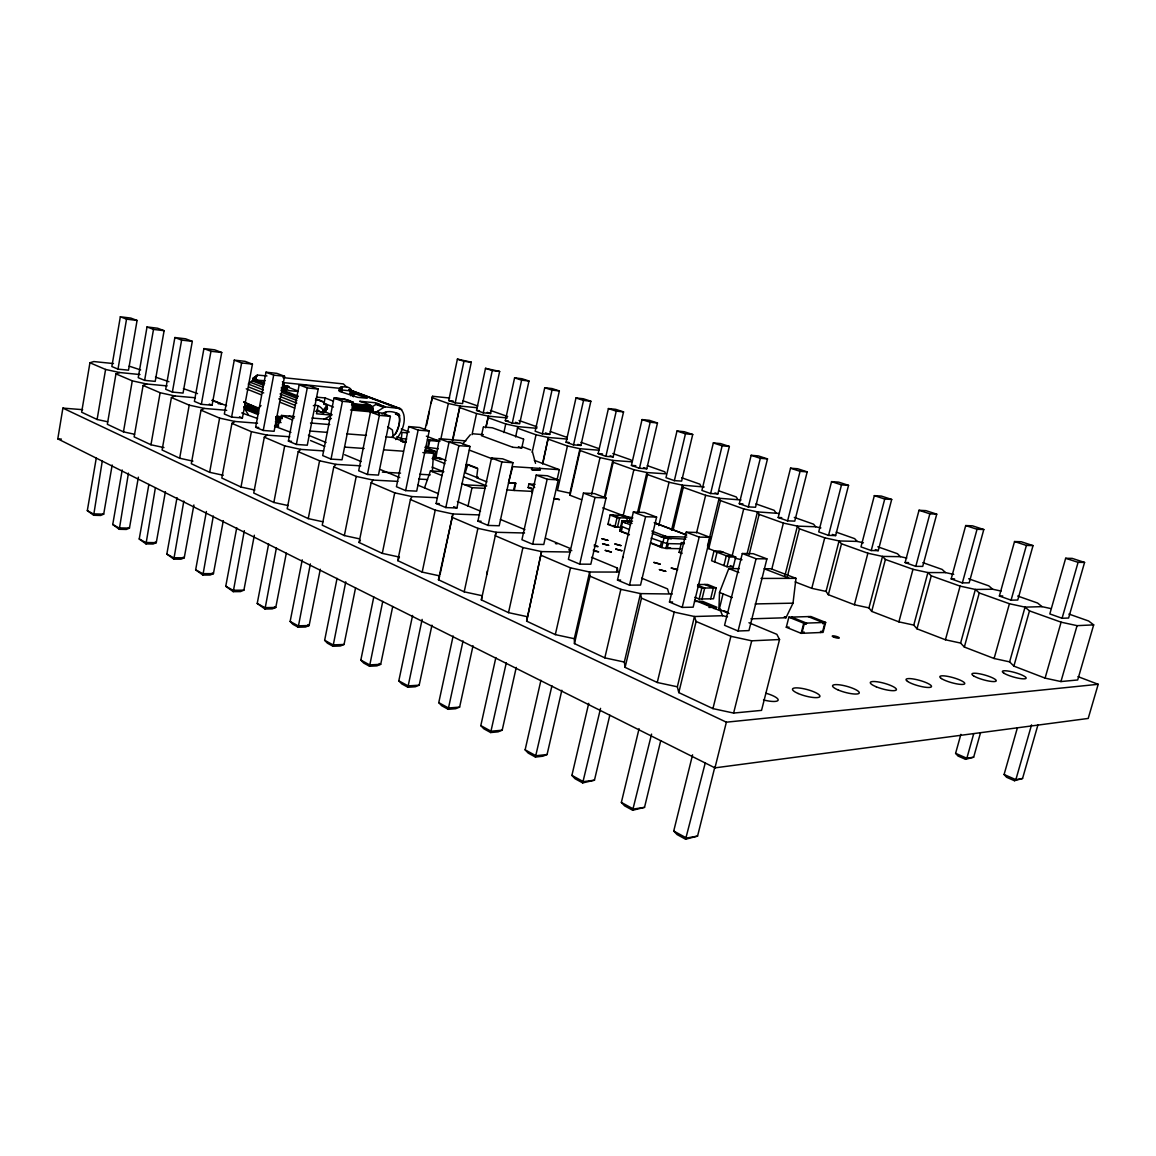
<?xml version="1.0" encoding="UTF-8"?>
<svg xmlns="http://www.w3.org/2000/svg" width="1156" height="1156" viewBox="0 0 1156 1156"><rect width="100%" height="100%" fill="white"/><g stroke="black" fill="none" stroke-linecap="round" stroke-linejoin="round"><path stroke-width="1.5" d="M355.557 587.869L344.055 644.47L340.384 645.987L333.029 646.262L345.76 581.829M739.392 568.636L728.786 568.593L719.523 592.45L718.916 608.692L720.679 609.429L719.22 609.458L723.049 593.881M542.785 463.787L548.334 437.474L536.023 434.786L517.527 428.182L517.845 426.622L536.716 428.312L536.89 426.795L519.044 420.509M748.943 622.737L776.861 634.341L779.534 639.528L761.544 710.376L733.612 713.064L712.934 708.614L678.789 692.589L677.344 686.794L657.258 682.488L625.093 667.373L624.327 662.056L604.819 657.851L574.46 643.603L574.301 638.704L555.314 634.615L526.63 621.148L541.543 551.6L522.917 547.554L495.332 535.777L496.04 532.28L524.535 533.003M392.722 606.495L380.7 664.324L376.928 665.87L369.544 666.246L382.752 601.395M432.301 471.634L433.529 453.311L425.422 450.132M526.63 621.148L541.543 551.6L570.024 552.004L569.908 548.334L545.589 538.219M393.228 436.939L392.404 429.989L387.636 426.737M245.188 405.424L258.106 411.753L243.974 407.057L244.913 409.181L258.554 413.53L258.207 408.516L261.01 405.583M371.784 407.1L376.394 404.08L379.096 404.051L375.787 402.808L359.661 401.262C364.631 403.372 375.05 404.123 373.056 412.027L350.543 409.99M750.894 618.836L785.964 617.752L793.016 603.157L795.978 578.347L770.98 568.766L764.116 568.738L789.158 578.361M431.954 625.165L419.18 685.19L415.293 686.765L407.895 687.242L422.142 619.385M266.964 375.96L257.34 375.064L255.866 377.998L252.832 380.367L253.164 378.156L257.066 375.816M477.818 476.908L477.977 477.833M1077.97 676.636L1098.2 684.294L1088.201 718.44L714.957 767.859L57.8 438.861L62.886 408.111L82.654 409.672M113.49 363.576L93.809 361.553L89.937 362.767L81.642 412.215L97.104 419.484L107.624 421.767M97.104 419.484L105.586 369.458L89.937 362.767M112.175 465.001L103.693 514.16L100.644 515.46L93.665 515.258L87.321 510.634L96.295 457.906M120.34 316.773L111.857 366.539L117.999 369.125L128.504 370.18L137.073 320.458L130.845 318.088L120.34 316.773L126.539 319.143L137.073 320.458M139.992 374.544L119.689 372.535L115.961 373.879L107.349 424.295L123.461 431.853L134.602 434.28M102.292 460.912L93.665 515.258M117.999 369.125L126.539 319.143M123.461 431.853L132.275 380.844L115.961 373.879M138.388 477.182L129.458 528.119L126.336 529.448L119.299 529.289L112.739 524.521L122.204 470.015M147.029 326.931L138.229 377.665L144.616 380.367L155.207 381.379L164.109 330.688L157.621 328.232L147.029 326.931L153.502 329.402L164.109 330.688M167.129 385.916L146.682 383.994L143.098 385.468L134.139 436.867L150.959 444.771L163.95 447.589M128.446 473.136L119.299 529.289M144.616 380.367L153.502 329.402M150.959 444.771L160.135 392.737L143.098 385.468M165.409 491.661L156.277 542.67L153.083 544.014L146.003 543.898L139.226 538.985L148.878 484.422M174.874 337.523L165.713 389.283L172.374 392.086L183.053 393.069L192.301 341.352L185.538 338.795L174.874 337.523L181.622 340.095L192.301 341.352M155.395 487.688L146.003 543.898M195.422 397.794L174.831 395.944L171.42 397.548L162.1 450.002L179.657 458.238L192.922 461.128M172.374 392.086L181.622 340.095M179.657 458.238L189.208 405.135L171.42 397.548M193.89 504.97L184.238 557.828L180.986 559.201L173.848 559.143L166.84 554.085L177.027 497.644M203.918 348.592L194.396 401.392L201.346 404.325L212.083 405.25L221.721 352.493L214.655 349.82L203.918 348.592L210.97 351.265L221.721 352.493M183.818 501.039L173.848 559.143M201.346 404.325L210.97 351.265M226.677 410.322L204.222 408.415L201.014 410.178L191.304 463.715L209.641 472.313L223.209 475.26M209.641 472.313L219.597 418.111L201.014 410.178M223.296 520.648L213.427 573.651L210.089 575.038L202.907 575.052L195.653 569.821L206.404 511.487M234.263 360.137L224.336 414.036L231.605 417.099L242.413 417.981L252.441 364.126L245.058 361.337L234.263 360.137L241.618 362.941L252.441 364.126M213.311 516.01L202.907 575.052M231.605 417.099L241.618 362.941M257.542 423.24L234.943 421.463L231.937 423.371L221.822 478.035L240.997 487.037L254.869 490.057M240.997 487.037L251.387 431.679L231.937 423.371M254.349 535.228L243.902 590.167L240.491 591.597L233.266 591.655L225.752 586.265L236.749 527.728M255.635 427.258L265.981 372.203L276.848 373.359L284.578 376.292L274.116 431.289L263.236 430.465L255.635 427.258L258.742 427.489M244.321 530.676L233.266 591.655M263.236 430.465L273.683 375.136L265.981 372.203M289.809 436.766L267.079 435.104L264.305 437.185L253.742 493.02L273.842 502.455L288.191 505.577M283.466 389.182L284.145 385.642L282.339 384.948L283.567 382.954L282.425 381.682M285.301 389.37C282.078 382.838 294.188 388.069 286.775 386.668L298.161 391.046M285.821 389.428L286.5 385.887M286.096 390.208L287.064 385.988M286.977 389.644L287.656 386.104M273.842 502.455L284.679 445.884L264.305 437.185M286.312 553.189L275.778 607.449L272.267 608.894L264.999 609.024L257.224 603.461L268.654 543.912M288.393 441.086L299.187 384.847L310.111 385.96L318.203 389.023L307.279 445.205L296.355 444.453L288.393 441.086L291.514 441.317M276.414 547.785L264.999 609.024M296.355 444.453L307.265 387.925L299.187 384.847M323.579 450.912L300.733 449.381L298.219 451.664L287.194 508.727L308.247 518.611L322.943 521.804M317.987 406.146L316.498 413.776L331.671 415.091L323.825 419.397M316.556 397.144L325.082 397.953L324.027 403.328L333.463 407.071M331.974 414.643L325.616 412.143L327.09 404.614L323.68 404.297M308.247 518.611L319.576 460.782L298.219 451.664M320.299 569.243L309.129 625.526L305.531 627.014L298.219 627.217L292.887 624.298L290.142 621.451L302.236 559.851M333.983 398.098L322.697 455.58L331.035 459.105L342.031 459.799L353.433 402.36L344.965 399.152L333.983 398.098L342.436 401.305L353.433 402.36M310.372 563.911L298.219 627.217M331.035 459.105L342.436 401.305M360.73 465.839L336.02 464.365L333.795 466.851L322.249 525.185L344.358 535.56L359.4 538.826M350.73 395.8L351.41 392.375L349.589 391.696M352.436 395.959C349.228 389.716 360.99 394.644 354.068 393.372L367.203 398.256L357.565 397.317L339.243 391.263L341.8 391.422C333.911 387.144 350.369 383.937 351.583 390.974L349.387 394.369M352.927 396.017L353.606 392.606M353.389 396.797L354.141 392.708M344.358 535.56L356.221 476.416L333.795 466.851M333.029 646.262L327.437 643.198L324.648 640.294L337.075 578.347M370.469 411.984L358.678 470.767L367.42 474.466L378.46 475.087L390.381 416.348L381.494 412.981L370.469 411.984L379.356 415.365L390.381 416.348M367.42 474.466L379.356 415.365M526.991 616.625L508.51 612.637L481.358 599.892L482.211 595.73L464.192 591.829L438.456 579.748L439.742 575.905L422.186 572.104L397.751 560.631L399.412 557.076L382.289 553.377L359.068 542.467L371.148 482.789L373.041 480.072L397.852 481.387M385.223 415.25L385.815 412.302M401.898 438.644L401.378 441.173L406.291 441.534M382.289 553.377L394.716 492.846L371.148 482.789M369.544 666.246L363.678 663.038L360.831 660.076L373.793 596.93M408.791 426.564L396.436 486.719L405.64 490.606L416.695 491.141L429.194 431.029L419.845 427.503L408.791 426.564L418.125 430.119L429.194 431.029M405.64 490.606L418.125 430.119M397.751 560.631L410.409 499.536L411.955 496.589L436.838 497.701M424.917 430.162L432.561 396.277L449.698 398.04M426.55 425.264L429.382 411.623M431.145 403.097L432.561 396.277M437.546 441.332L437.719 440.508L427.561 439.728L429.02 441.187L427.821 446.982L426.188 446.346L426.015 447.184L438.355 448.759M428.197 448.022L429.743 440.566L427.561 439.728M433.731 451.664L433.905 450.797L425.047 450.161M434.179 458.34L435.436 452.328M434.887 457.877L436.188 451.678L424.902 447.285M465.839 440.927L439.323 438.673L435.913 457.964M457.4 359.126L463.961 361.279L455.218 402.852L448.73 400.554L457.4 359.126L471.301 362.189L462.573 403.589L454.958 402.823M440.682 439.887L448.311 403.473L431.679 397.534M407.895 687.242L401.724 683.861L398.82 680.826L412.576 615.454M436.13 503.481L449.092 441.91L460.175 442.762L470.001 446.476L456.895 508.004L445.811 507.571L436.13 503.481L439.294 503.611M443.196 470.622L443.008 471.518L432.041 467.125M444.511 464.394L444.699 463.498L432.142 458.542M422.186 572.104L435.22 510.128L410.409 499.536M452.314 440.552L460.001 406.045L477.168 407.736M452.704 440.696L460.001 406.045L448.311 403.473M473.021 645.742L459.626 707.111L455.637 708.729L448.21 709.307L463.05 640.915M445.811 507.571L458.903 445.638L449.092 441.91M438.456 579.748L452.906 513.972L479.61 514.926M440.104 574.185L452.906 513.972L435.22 510.128M485.506 368.331L492.283 370.541L483.251 412.808L476.547 410.423L485.506 368.331L499.638 371.437L490.606 413.516L482.991 412.779M472.024 434.685L476.518 413.545L459.293 407.403M483.309 427.156L481.474 435.696L512.657 447.228M485.708 427.821L488.41 416.16L507.296 417.937M486.156 426.723L488.41 416.16L476.518 413.545M448.21 709.307L441.722 705.752L438.76 702.646L453.138 635.959M477.905 521.125L491.502 458.051L502.6 458.816L512.946 462.732L499.204 525.763L488.092 525.431L477.905 521.125L481.084 521.226M464.192 591.829L477.89 528.35L451.75 517.18M514.593 377.853L521.616 380.151L512.281 423.11L505.331 420.654L514.593 377.853L521.948 378.72L528.971 381.018L519.651 423.79L512.036 423.096M468.007 506.126L471.995 487.673L461.649 483.497M503.872 432.575L505.736 423.977L487.904 417.605M488.092 525.431L501.863 461.995L491.502 458.051M515.59 436.939L517.845 426.622L505.736 423.977M486.618 574.402L487.384 570.92M481.358 599.892L496.04 532.28L477.89 528.35M506.978 489.869L514.232 490.462L515.807 483.28L508.539 482.659L512.729 466.634L559.331 469.668L556.975 480.217M521.761 447.95L523.668 439.309M513.611 490.216L515.186 483.035M559.36 390.945L552.077 388.56L544.736 387.722L535.156 431.231L542.366 433.789L552.019 390.107L559.36 390.945L549.721 434.425L542.106 433.775M532.165 452.271L536.023 434.786M531.442 469.466L531.832 467.689L532.078 469.712L539.838 470.203L540.228 468.426M532.324 493.063A4.552 3.237 -87.1 0 1 532.309 490.26L532.049 489.104L528.133 487.557L528.913 484.003L535.127 484.335M516.255 667.402L502.195 730.187L498.091 731.849L490.664 732.543L483.844 728.8L480.809 725.621L495.866 657.547M536.225 475.073L521.934 539.722L532.67 544.259L543.782 544.476L558.232 479.885L547.323 475.752L536.225 475.073L547.149 479.234L558.232 479.885M539.202 469.972L539.606 468.194M508.51 612.637L522.917 547.554M542.525 463.686L548.334 437.474L567.206 439.078L567.148 437.445L550.357 431.535M506.299 662.764L490.664 732.543M532.67 544.259L547.149 479.234M590.861 401.233L583.534 400.424L573.549 444.858L566.079 442.213L575.977 397.953L583.318 398.762L590.861 401.233L580.89 445.45L573.289 444.843M548.247 439.15L567.423 445.985L557.467 490.447L569.937 493.164L570.009 495.274L581.497 499.695M569.937 493.164L579.965 448.73L598.794 450.219L598.519 448.485L580.962 442.3M570.009 495.274L580.11 450.522L579.965 448.73L567.423 445.985M561.845 690.248L547.077 754.521L542.858 756.212L535.43 757.05L528.22 753.091L525.127 749.839L540.921 680.292M583.448 493.048L568.391 559.345L579.734 564.142L590.817 564.215L606.047 497.976L594.502 493.612L583.448 493.048L594.979 497.441L606.047 497.976M555.314 634.615L570.5 567.856L541.34 555.415M623.546 411.897L616.235 411.131L605.889 456.345L598.143 453.585L608.403 408.574L615.715 409.34L623.546 411.897L613.215 456.895L605.628 456.317M591.684 494.161L600.022 457.617L580.11 450.522M551.932 685.797L535.43 757.05M579.734 564.142L594.979 497.441M604.4 496.935L612.781 460.42L631.581 461.793L631.032 459.929L612.825 453.528M605.137 497.355L613.186 462.313L612.781 460.42L600.022 457.617M574.301 638.704L589.632 572.018L618.041 572.061L617.391 568.058L591.525 557.322M574.46 643.603L589.979 576.179L589.632 572.018L570.5 567.856M622.116 527.295L614.862 527.064L607.94 524.347L610.093 514.998L623.012 515.489M614.862 527.064L617.044 517.686L629.962 518.163L629.24 521.255M657.475 422.98L650.178 422.243L639.47 468.267L631.422 465.406L642.042 419.585L649.354 420.322L657.475 422.98L646.782 468.772L639.21 468.238M621.942 520.821L622.853 521.457L619.891 531.052L621.942 520.821L632.534 521.197M613.186 462.313L633.864 469.697L623.171 515.735L632.867 517.859M622.405 526.861L621.307 531.601L628.705 534.043M626.668 521.168L627.39 518.061L620.454 515.388M616.567 571.57L617.391 568.058M609.804 715.217L594.459 780.199L582.696 782.915L575.067 778.739L571.902 775.401L588.722 703.325M617.492 580.081L633.358 512.05L644.383 512.498L656.594 517.108L640.54 585.081L629.5 585.153L617.492 580.081L620.642 580.066M637.303 513.452L646.869 472.544L665.596 473.801L664.787 471.807L647.346 465.666M638.704 512.354L647.548 474.581L646.869 472.544L633.864 469.697M604.819 657.851L620.844 589.343L589.979 576.179M600.556 708.368L582.696 782.915M629.5 585.153L645.583 516.689L656.594 517.108M692.719 434.483L684.28 431.723L676.997 431.029L665.986 477.674L674.353 480.636L685.465 433.803L692.719 434.483L681.635 481.098L674.092 480.621M624.327 662.056L640.511 593.606L672.301 594.025M625.093 667.373L641.479 598.158L640.511 593.606L620.844 589.343M658.775 525.648L669.035 482.254L647.548 474.581M661.391 542.121L660.249 546.961L661.55 546.976L650.568 542.655M650.51 543.118L661.723 547.539L664.021 537.858L685.754 539.187M661.723 547.539L665.899 548.45L668.197 538.768M671.535 530.257L682.286 485.159L704.206 486.994M673.269 529.289L683.268 487.326L682.286 485.159L669.035 482.254M682.098 553.493L679.092 552.322L681.419 542.612L684.005 542.67M660.712 740.721L644.528 807.35L632.664 810.255L624.601 805.848L621.364 802.423L639.066 728.714M669.469 602.03L686.231 532.165L697.184 532.483L710.116 537.381L693.167 607.175L682.185 607.406L669.469 602.03L672.604 601.973M729.364 446.447L720.578 443.586L713.339 442.936L701.909 490.433L710.608 493.511L722.139 445.811L729.364 446.447L717.847 493.915L710.348 493.496M657.258 682.488L674.208 612.116L641.479 598.158M696.577 532.815L705.622 495.303L683.268 487.326M651.579 734.103L632.664 810.255M682.185 607.406L699.178 537.092L710.116 537.381M716.951 551.831L708.744 548.667L720.434 500.591L719.119 498.265L705.622 495.303M677.344 686.794L694.453 616.509L722.543 615.715L727.5 616.784M699.149 599.01L701.822 588.057L716.171 587.927L713.512 598.779L699.149 599.01L694.886 597.247M678.789 692.589L696.114 621.466L694.453 616.509L674.208 612.116M702.039 598.967L704.712 588.028L697.574 585.124M713.989 551.022L711.605 560.747L727.008 566.758L733.323 566.801L735.722 557.048L720.304 551.123L713.989 551.022L729.407 556.961L735.722 557.048M714.668 561.946L717.052 552.207L723.367 552.308M710.665 598.822L713.324 587.956L704.77 584.488M723.902 565.559L726.3 555.776L732.615 555.848M767.497 458.903L760.316 458.311L748.337 506.906L739.291 503.698L751.154 455.305L758.35 455.912L767.497 458.903L755.533 507.253L748.077 506.892M727.008 566.758L729.407 556.961M732.167 555.79L743.698 508.9L720.434 500.591M714.87 766.876L697.559 836.106L685.595 839.227L677.04 834.545L673.731 831.034L692.574 754.825M742.311 553.507L724.566 625.309L738.077 631.017L748.958 630.584L766.905 558.868L753.177 553.681L742.311 553.507L756.067 558.753L766.905 558.868M747.152 553.565L757.469 511.906L779.288 513.466M749.146 554.634L759.131 514.406L757.469 511.906L743.698 508.9M712.934 708.614L730.881 636.306L696.114 621.466M705.218 763.09L685.595 839.227M738.077 631.017L756.067 558.753M714.957 767.859L726.373 722.182L1098.2 684.294M807.191 471.865L800.068 471.33L787.612 520.85L778.19 517.498L790.531 468.194L797.654 468.744L807.191 471.865L794.764 521.125L787.366 520.836M733.612 713.064L751.718 640.814L779.534 639.528M771.789 569.186L783.363 523.061L759.131 514.406M784.895 575.645L797.409 526.125L815.688 526.775L820.89 527.902M787.25 577.003L799.446 528.798L797.409 526.125L783.363 523.061M786.297 627.26L788.854 617.188L810.862 616.509L825.659 622.419L823.072 632.404L801.137 633.344L786.297 627.26L789.086 627.144M791.369 618.214L791.643 617.102L806.512 623.098L806.223 624.226L804.143 624.298L802.12 632.188L804.2 632.101L803.911 633.213M848.547 485.361L838.62 482.124L831.554 481.633L818.723 531.89L828.549 535.373L841.496 484.884L848.547 485.361L835.629 535.589L828.303 535.373M1068.91 614.053L1088.634 621.003L1093.677 624.876L1077.695 679.959L1060.948 681.563L1045.082 678.124L1013.884 666.116L1009.622 661.868L994.102 658.501L964.335 647.042L960.607 643.068L945.435 639.774L916.983 628.821L913.775 625.093L898.906 621.87L871.696 611.394L868.951 607.897L854.4 604.733L828.346 594.704L826.034 591.424L811.787 588.332L824.734 537.815L799.446 528.798M801.137 633.344L803.738 623.2L825.659 622.419M826.034 591.424L839.054 540.95L857.16 541.413L863.431 542.785M828.346 594.704L841.496 543.797L839.054 540.95L824.734 537.815M820.37 632.52L820.659 631.407L822.696 631.321L824.705 623.561L822.667 623.633L822.956 622.52L808.145 616.596M891.695 499.45L881.334 496.069L874.341 495.649L860.989 546.889L871.234 550.531L884.73 499.045L891.695 499.45L878.242 550.661L870.988 550.531M854.4 604.733L867.881 553.218L841.496 543.797M868.951 607.897L882.519 556.412L900.394 556.672L906.81 558.073M871.696 611.394L885.395 559.475L882.519 556.412L867.881 553.218M936.736 514.16L929.858 513.828L915.798 566.353L905.105 562.553L919.02 510.273L925.913 510.634L936.736 514.16L922.719 566.397L915.566 566.353M898.906 621.87L912.965 569.301L885.395 559.475M913.775 625.093L927.907 572.567L945.536 572.596L953.714 574.388M916.983 628.821L931.274 575.832L927.907 572.567L912.965 569.301M466.013 465.059L466.807 464.409L477.76 468.729L476.633 477.746L486.922 481.922M983.799 529.52L977.037 529.275L962.37 582.884L951.186 578.91L965.708 525.561L972.485 525.836L983.799 529.52L969.176 582.841L962.139 582.884M945.435 639.774L960.101 586.121L931.274 575.832M960.607 643.068L975.375 589.459L992.701 589.242L1001.067 591.063M964.335 647.042L979.248 592.956L975.375 589.459L960.101 586.121M980.433 733.077L973.655 757.209L965.535 759.319L958.035 756.038L955.593 753.336L960.882 734.349M1033.031 545.603L1026.398 545.43L1011.081 600.166L999.376 596.019L1014.535 541.543L1021.196 541.731L1033.031 545.603L1017.757 600.022L1010.85 600.181M994.102 658.501L1009.419 603.735L979.248 592.956M973.641 733.973L966.85 758.249L965.535 759.319M1009.622 661.868L1025.04 607.131L1042.033 606.654L1050.573 608.518M1013.884 666.116L1029.476 610.888L1025.04 607.131L1009.419 603.735M1037.958 724.826L1022.554 778.479L1014.419 780.705L1006.573 777.265L1004.087 774.506L1017.41 727.745M1084.574 562.423L1072.176 558.377L1065.659 558.29L1049.821 613.923L1062.075 618.272L1078.086 562.351L1084.574 562.423L1068.606 618.027L1061.844 618.287M1031.557 724.855L1015.864 779.664L1014.419 780.705M1045.082 678.124L1061.107 622.174L1077.074 625.656L1093.677 624.876M1060.948 681.563L1077.074 625.656M277.541 427.243L281.443 415.452L294.52 416.55M424.599 487.659L430.451 470.911L443.861 471.72M359.068 542.467L360.397 540.285M341.02 388.965L342.479 386.696C333.708 398.141 346.049 379.587 339.156 390.107L341.815 386.696L340.298 390.107M339.98 390.742L340.832 387.636L339.503 390.54L341.222 388.806L341.959 390.005L351.583 390.974M341.208 391.19L341.959 390.005M317.25 409.701C330.024 419.484 321.382 402.447 313.348 405.713M315.458 400.251C321.079 398.329 332.191 407.374 324.547 411.392M281.428 388.633L284.304 384.182L283.567 382.954M322.972 410.452L326.382 406.218M323.637 411.29L327.047 407.071M323.796 411.175L326.05 408.371M324.027 411.998L327.437 407.765M323.911 412.764L327.524 408.27M462.819 443.846L470.348 434.728M392.086 437.026C398.834 432.171 400.251 422.316 399.355 414.744C395.164 411.493 386.538 410.019 382.015 413.949M395.453 433.832C398.17 428.269 403.227 416.608 395.757 413.212M265.23 380.757L254.118 379.963L248.251 384.023L263.322 389.962M395.627 439.583C402.736 432.691 408.473 415.857 400.135 408.53L349.184 389.615M253.164 378.156L257.34 375.064M252.846 378.778L255.881 376.394M252.731 379.529L255.765 377.159M373.041 412.678L377.058 411.608L384.775 406.825L400.135 408.53M328.492 419.989L331.382 418.4M697.559 836.106L686.563 838.042L673.731 831.034M1022.554 778.479L1015.864 779.664L1004.087 774.506M644.528 807.35L633.459 809.041L621.364 802.423M973.655 757.209L966.85 758.249L955.593 753.336M623.243 556.6L622.535 557.048L623.402 557.524M594.459 780.199L583.346 781.644L571.902 775.401M547.077 754.521L535.951 755.749L525.127 749.839M502.195 730.187L491.069 731.228L480.809 725.621M406.348 441.794L402.563 441.736M459.626 707.111L448.499 707.978L438.76 702.646M621.437 526.298L629.37 529.592M419.18 685.19L408.068 685.884L398.82 680.826M628.546 521.197L627.939 521.732M344.055 644.47L333.044 644.889L324.648 640.294M785.545 616.986L784.187 617.015L785.964 617.752M715.867 608.417L713.628 608.475L713.902 607.319L699.539 601.366M708.931 607.435L716.893 607.261L702.545 601.308L694.554 601.452M755.186 603.938L793.016 603.157M999.376 596.019L1002.729 595.961M243.902 590.167L233.064 590.254L225.752 586.265M697.877 584.531L707.631 584.474L716.171 587.927M951.186 578.91L954.596 578.896M761.024 578.434L795.978 578.347M625.121 520.937L624.572 520.937A7.904 1.329 13.1 0 0 624.934 522.671L625.54 522.917M628.243 521.081L627.246 521.255L628.156 521.847M905.105 562.553L908.573 562.582M679.092 552.322L681.679 552.351M670.567 547.973L665.712 547.886L667.2 548.464L668.341 543.638L666.868 543.06M665.899 548.45L680.826 548.71M681.968 543.912L667.041 543.609L651.146 538.118M668.428 536.63L686.794 537.092M619.746 530.272L621.061 530.315M607.94 524.347L610.541 524.434M778.19 517.498L781.774 517.642M739.291 503.698L742.889 503.872M671.361 538.841L670.726 538.812A8.063 1.373 13.3 0 1 661.145 536.731L660.423 536.471M471.995 487.673L485.419 488.367M514.232 490.462L531.948 491.358M528.133 487.557L531.24 487.731M464.929 484.826L486.748 485.968L463.744 476.807M741.01 499.97L719.119 498.265L707.544 545.964L708.744 548.667M509.175 482.905L515.807 483.28M418.645 479.061L427.532 479.538M382.376 472.125L400.54 473.165M419.642 474.263L430.292 474.87M349.228 401.522C356.409 401.407 334.604 397.1 335.009 398.444L342.248 399.412M57.8 438.861L61.398 439.092M532.078 469.712L539.838 470.203M433.673 458.123L441.404 458.643L441.216 459.524L439.468 458.831M432.879 457.314L439.078 457.733L446.115 460.493M501.863 461.995L512.946 462.732M344.604 447.097L364.169 448.47M383.734 449.829L403.3 451.201M422.865 452.56L433.529 453.311M631.422 465.406L635.814 465.709M425.553 450.927L436.188 451.678M458.903 445.638L470.001 446.476M309.765 431.015L327.48 432.387M346.959 433.89L366.438 435.393M385.916 436.896L392.997 437.445L405.973 442.517M429.743 440.566L439.901 441.346L426.362 436.173M406.796 439.02L401.565 438.615L396.826 436.766M598.143 453.585L602.536 453.932M512.917 447.285L521.717 447.964L518.437 446.722M275.2 425.899L278.74 426.174M407.259 432.85L402.028 432.431L401.045 441.144L402.895 441.765M310.516 423.009L329.749 424.57M472.703 433.775L483.381 434.656M566.079 442.213L569.012 442.445M311.961 418.024L327.654 419.339M483.497 427.012L492.297 427.778L523.538 439.092M315.386 411.247L325.616 412.143M218.181 403.69L221.764 403.993L212.328 400.077M505.331 420.654L508.279 420.914M352.363 407.288L373.142 409.195M352.436 408.718L373.215 410.611M351.713 403.646L370.758 405.438M352.551 404.166L371.596 405.944M351.525 404.846L372.304 406.782M352.045 405.973L372.824 407.895M476.547 410.423L479.48 410.712M298.06 391.508L289.419 390.656L281.313 387.52M284.145 385.642L285.98 385.829M307.265 387.925L318.203 389.023M351.41 392.375L353.115 392.549M283.076 382.578L341.959 388.56M448.73 400.554L453.138 401.002M593.331 550.097L598.692 551.874L593.418 551.007M273.683 375.136L284.578 376.292M282.96 377.622L343.375 383.922L346.872 387.332M275.475 424.83L278.177 425.307M521.616 380.151L528.971 381.018M492.283 370.541L499.638 371.437M463.961 361.279L471.301 362.189M667.503 536.63L665.495 536.24M568.68 549.837L571.801 550.675M730.881 636.306L751.718 640.814M129.183 366.163L140.642 369.92M155.453 377.102L168.921 381.682M105.586 369.458L119.689 372.535M183.399 388.633L197.531 393.575M132.275 380.844L146.682 383.994M211.953 400.511L226.576 405.64M160.135 392.737L174.831 395.944M241.734 412.909L257.6 418.53M189.208 405.135L204.222 408.415M274.507 426.232L290.951 432.387M219.597 418.111L234.943 421.463M251.387 431.679L267.079 435.104M284.679 445.884L300.733 449.381M319.576 460.782L336.02 464.365M735.158 558.276L742.008 559.764M356.221 476.416L373.041 480.072M394.716 492.846L411.955 496.589M594.184 545.025L598.1 546.629L594.314 546.239M555.415 543.551L557.062 543.912M665.524 536.167L664.021 535.82M664.613 535.936L663.168 535.531M544.736 387.722L552.019 390.107M575.977 397.953L583.534 400.424M608.403 408.574L616.235 411.131M642.042 419.585L650.178 422.243M676.997 431.029L685.465 433.803M713.339 442.936L722.139 445.811M751.154 455.305L760.316 458.311M790.531 468.194L800.068 471.33M831.554 481.633L841.496 484.884M874.341 495.649L884.73 499.045M919.02 510.273L929.858 513.828M965.708 525.561L977.037 529.275M1014.535 541.543L1026.398 545.43M1065.659 558.29L1078.086 562.351M277.382 416.984L282.295 418.631M275.822 418.92L280.648 420.611M462.79 400.713L477.775 405.987M490.433 410.438L507.672 416.507M681.722 477.775L699.842 484.147L700.941 486.271M718.772 490.809L736.256 496.964L737.673 499.233M755.952 503.9L774.144 510.302L775.893 512.729M794.288 517.397L813.564 524.174L815.688 526.775M836.236 532.15L854.645 538.638L857.16 541.413M877.823 546.802L897.461 553.71L900.394 556.672M922.849 562.64L942.14 569.431L945.536 572.596M968.656 578.766L988.799 585.861L992.701 589.242M1017.685 596.034L1037.582 603.027L1042.033 606.654M487.254 412.331L490.606 413.516M515.475 422.316L518.249 423.298M545.401 432.893L549.721 434.425M577.899 444.395L580.89 445.45M610.122 455.796L613.215 456.895M643.56 467.631L646.782 468.772M714.957 492.89L717.847 493.915M832.349 534.433L835.629 535.589M875.309 549.635L878.242 550.661M1029.476 610.888L1061.107 622.174M257.99 409.831L245.188 405.207L258.077 409.007L243.772 402.086L258.38 408.039M657.62 523.986L656.94 523.74A7.803 1.286 13.2 0 0 655.163 523.191M277.382 416.536L282.295 418.313M522.411 446.866L530.662 449.901M663.79 535.676L651.854 531.052M348.953 389.716L398.271 408.025M350.788 390.728L401.739 409.658M534.303 460.348L559.331 469.668M377.55 403.892L385.338 406.811M376.972 403.921L384.775 406.825M376.394 404.08L384.182 406.999M375.83 404.383L383.633 407.302M395.511 412.764L398.791 413.993M396.06 413.516L399.355 414.744M395.439 414.05L399.701 415.698M633.358 512.05L645.583 516.689M686.231 532.165L699.178 537.092M439.323 438.673L449.337 442.488M469.35 450.118L492.702 459.004M655.163 523.003L686.707 534.968M654.18 522.685L685.927 534.809M325.082 397.953L332.986 400.973M401.305 428.977L409.296 432.041M602.724 507.874L629.962 518.163M795.14 581.916L811.787 588.332M315.66 398.762L321.859 401.146M317.669 399.774L322.307 401.565M281.067 422.648L276.255 420.784L279.304 422.388M612.694 515.099L619.645 517.787L617.463 527.15L613.316 525.518M610.093 514.998L617.044 517.686M632.043 523.379L628.127 521.948M681.419 542.612L684.424 543.782M528.913 484.003L532.757 485.477A4.537 3.222 -87.1 0 1 534.65 487.615M622.101 521.573L630.526 524.853M652.114 533.234L664.021 537.858M264.695 383.113L256.3 379.847L255.866 377.998M281.486 389.63L298.262 396.161M254.118 379.963L264.175 383.893M280.951 390.425L297.728 396.942M730.216 565.587L733.323 566.801M477.37 468.108L467.848 464.481L465.16 472.847L478.136 477.977M251.95 380.743L263.684 385.324M282.122 392.534L297.208 398.415M728.786 568.593L738.872 572.538M249.942 382.13L263.351 387.376M280.099 393.95L296.861 400.511M280.07 396.551L296.803 403.141M619.891 531.052L629.413 534.809M248.67 386.971L263.713 392.924M278.769 398.892L295.502 405.51M246.242 388.821L261.285 394.803M279.665 402.115L294.722 408.097M430.451 470.911L441.939 475.55M788.854 617.188L803.738 623.2M289.289 416.117L294.086 418.053M719.523 592.45L732.21 597.594M281.443 415.452L292.613 419.989M697.53 586.309L701.822 588.057M277.382 415.799L282.295 417.793M628.748 522.107L627.824 521.804M308.435 435.22L326.079 442.502M257.716 414.469L244.913 409.181L248.424 414.888M278.639 423.11L275.403 421.767L278.032 426.116M723.974 610.787L727.254 612.16M719.22 609.458L729.104 613.561M310.502 440.523L324.706 446.418M344.647 454.713L361.178 461.576M380.425 469.582L399.73 477.601M417.937 485.173L438.442 493.699M457.343 501.545L480.535 511.183M500.389 519.434L524.911 529.636M641.652 578.145L667.547 588.91L668.789 593.259M694.583 600.152L720.621 610.96L722.543 615.715M209.294 404.08L212.083 405.25M239.509 416.767L242.413 417.981M453.672 506.646L456.895 508.004M243.974 407.057L258.554 413.53M243.772 402.086L258.207 408.516M275.72 417.157L280.576 419.325M275.72 419.064L280.272 421.203M62.886 408.111L726.373 722.182M275.72 416.651L280.59 418.963M102.711 513.625L103.693 514.16L93.231 513.856L87.321 510.634M128.417 527.57L129.458 528.119L118.909 527.887L112.739 524.521M155.193 542.077L156.277 542.67L145.656 542.496L139.226 538.985M183.125 557.221L184.238 557.828L173.544 557.741L166.84 554.085M212.256 573.015L213.427 573.651L202.647 573.636L195.653 569.821M274.492 606.755L275.778 607.449L264.869 607.637L257.224 603.461M307.785 624.804L309.129 625.526L298.147 625.83L290.142 621.451M379.226 663.53L380.7 664.324L369.631 664.888L360.831 660.076M378.214 410.958L379.226 413.978M532.425 451.765L535.531 463.354M765.98 693.239A14.58 3.569 14.8 0 1 778.118 700.204A14.58 3.569 14.8 0 1 763.509 699.944M559.403 499.58L554.085 498.424L559.403 499.58M665.74 571.324L659.426 569.619L665.74 571.324M677.532 569.735L671.304 568.058L677.532 569.735M660.105 564.099L653.92 562.437L660.105 564.099M611.394 552.048L605.282 550.4L611.394 552.048M621.856 550.718L615.787 549.086L621.856 550.718M620.917 545.589L614.949 543.985L620.917 545.589M608.62 545.357L602.608 543.739L608.62 545.357M607.883 540.343L601.973 538.768L607.883 540.343M973.525 675.812A12.615 2.471 15.8 0 0 994.593 681.549A12.615 2.471 15.8 0 0 984.146 674.858A12.615 2.471 15.8 0 0 973.525 675.812M833.765 637.115A3.627 0.723 14.8 0 0 839.299 637.967A3.627 0.723 14.8 0 0 834.343 635.959A3.627 0.723 14.8 0 0 833.765 637.115M798.117 693.499A14.204 3.338 15 0 0 819.864 696.577A14.204 3.338 15 0 0 800.631 688.196A14.204 3.338 15 0 0 798.117 693.499M838.288 690.031A13.843 3.136 15.2 0 0 859.24 693.036A13.843 3.136 15.2 0 0 840.21 684.93A13.843 3.136 15.2 0 0 838.288 690.031M876.176 686.765A13.511 2.948 15.4 0 0 896.406 689.699A13.511 2.948 15.4 0 0 877.563 681.838A13.511 2.948 15.4 0 0 876.176 686.765M907.503 681.375A13.193 2.774 15.6 0 0 929.54 687.43A13.193 2.774 15.6 0 0 919.338 680.306A13.193 2.774 15.6 0 0 907.503 681.375M941.403 678.529A12.904 2.615 15.7 0 0 962.934 684.41A12.904 2.615 15.7 0 0 952.602 677.503A12.904 2.615 15.7 0 0 941.403 678.529M1004.015 673.254A12.355 2.341 15.8 0 0 1024.621 678.818A12.355 2.341 15.8 0 0 1014.101 672.33A12.355 2.341 15.8 0 0 1004.015 673.254"/></g></svg>
